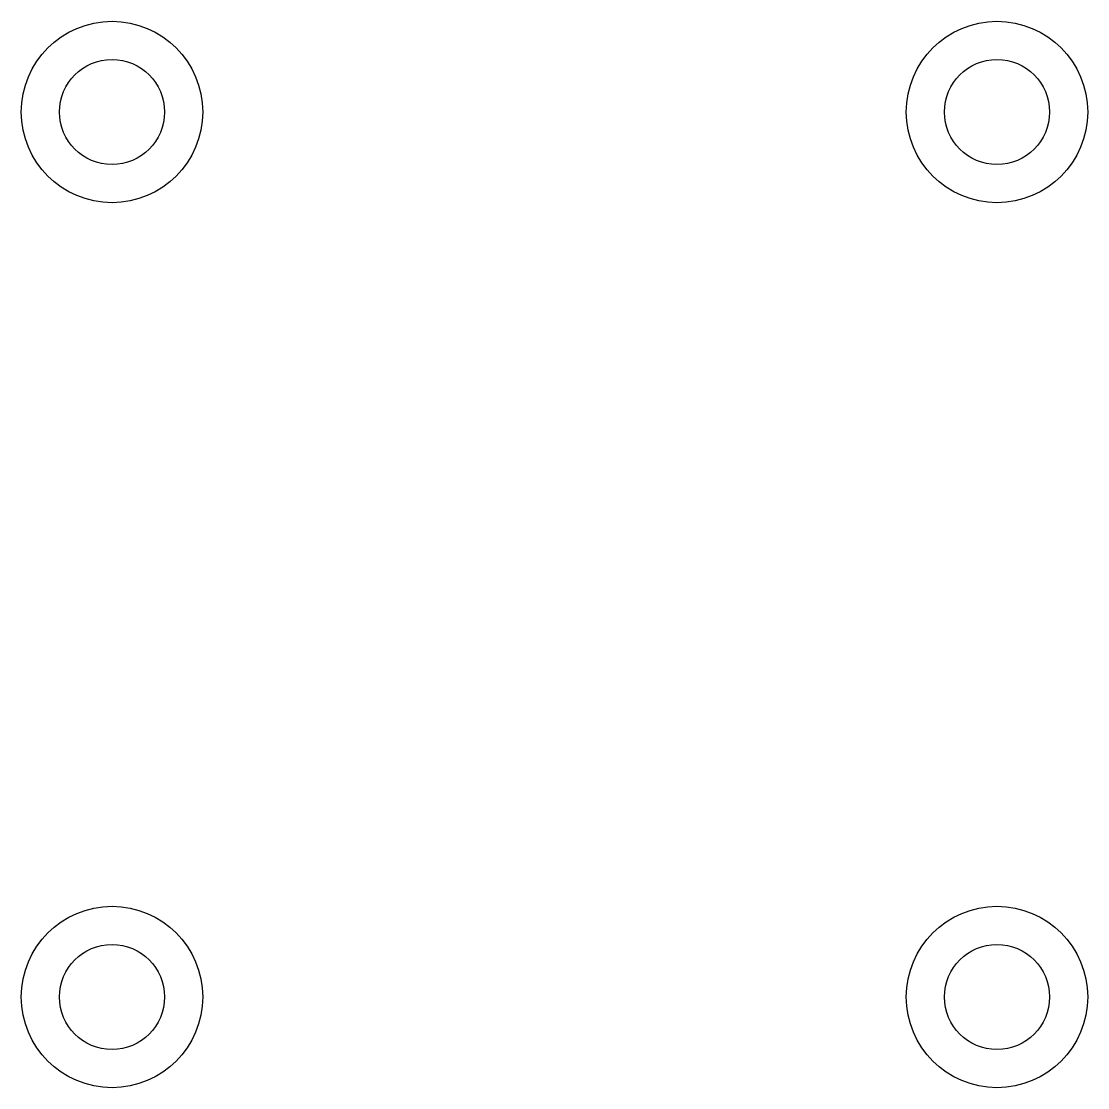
# Model space of a CAD drawing. Header units: millimetres. Extents: x 0 to 29.4, y 0 to 29.4.
import ezdxf

# ---------------------------------------------------------------- set-up
doc = ezdxf.new("R2010")
doc.units = ezdxf.units.MM

msp = doc.modelspace()

# ---------------------------------------------------------------- linework, layer by layer
for centre, radius in [((2.5, 26.9), 2.5), ((26.9, 26.9), 2.5), ((2.5, 26.9), 1.45), ((26.9, 26.9), 1.45), ((2.5, 2.5), 2.5), ((26.9, 2.5), 2.5), ((2.5, 2.5), 1.45), ((26.9, 2.5), 1.45)]:
    msp.add_circle(centre, radius)

doc.saveas('drawing.dxf')
